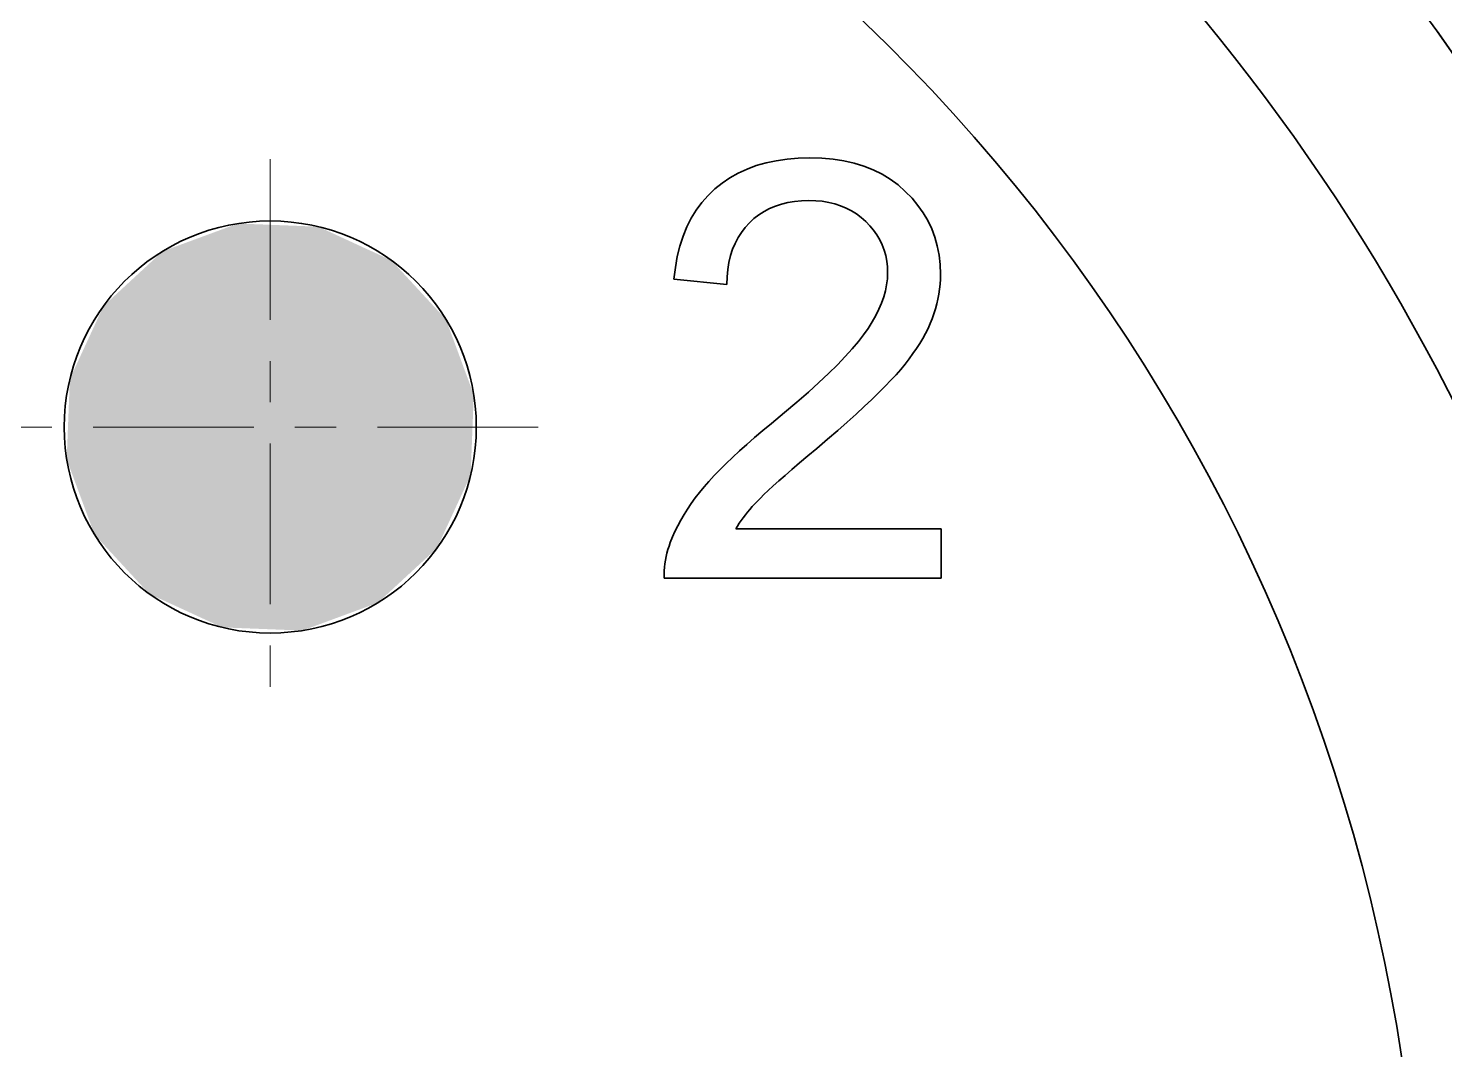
# Model space of a CAD drawing. Extents: x 23 to 417, y 3 to 294.
# Drawn here: x 121.908 to 125.345, y 80.842 to 83.321 of the extents above; entities that cross this region are included whole.
import ezdxf

# ---------------------------------------------------------------- set-up
doc = ezdxf.new("R2010")
doc.units = 0
doc.linetypes.add('DASHDOT', pattern=[18.5, 12, -3, 0.5, -3])
doc.layers.get('0').update_dxf_attribs({"lineweight": 13})

# ---------------------------------------------------------------- blocks, each defined once
blk = doc.blocks.new('BLOCK2311')
at = {"color": 7, "linetype": 'DASHDOT', "lineweight": 13, "ltscale": 0.0325}
for p, q in [((140.9119, 15.3162), (140.9119, 14.0162)), ((141.5619, 14.6662), (140.2619, 14.6662))]:
    blk.add_line(p, q, dxfattribs=at)
blk = doc.blocks.new('BLOCK2316')
at = {"color": 7, "lineweight": 5}
for points in [[(140.6507, 15.0926), (140.8337, 15.1601), (141.2058, 15.0707), (141.0286, 15.1524)], [(140.6507, 15.0926), (140.618, 14.2617), (140.418, 14.588), (140.4856, 14.405)], [(140.6507, 15.0926), (140.418, 14.588), (140.5074, 14.9601), (140.4257, 14.783)], [(140.6507, 15.0926), (140.9901, 14.1724), (140.618, 14.2617), (140.7952, 14.18)], [(140.6507, 15.0926), (141.2058, 15.0707), (141.4057, 14.7445), (141.3382, 14.9275)], [(140.6507, 15.0926), (141.4057, 14.7445), (141.3164, 14.3723), (141.3981, 14.5495)], [(140.6507, 15.0926), (141.3164, 14.3723), (140.9901, 14.1724), (141.1731, 14.2399)]]:
    blk.add_solid(points, dxfattribs=at)

msp = doc.modelspace()

# ---------------------------------------------------------------- linework, layer by layer
at = {"color": 7, "lineweight": 35, "ltscale": 0.000615473}
msp.add_line((123.6746, 82.9874), (123.6983, 82.9941), dxfattribs=at)
at = {"color": 7, "lineweight": 35, "ltscale": 0.000635105}
msp.add_line((123.6983, 82.9941), (123.7231, 82.9994), dxfattribs=at)
at = {"color": 7, "lineweight": 35, "ltscale": 0.000657072}
msp.add_line((123.7231, 82.9994), (123.7492, 83.0031), dxfattribs=at)
at = {"color": 7, "lineweight": 35, "ltscale": 0.000682537}
msp.add_line((123.7492, 83.0031), (123.7764, 83.0054), dxfattribs=at)
at = {"color": 7, "lineweight": 35, "ltscale": 0.000709894}
msp.add_line((123.7764, 83.0054), (123.8047, 83.0062), dxfattribs=at)
at = {"color": 7, "lineweight": 35, "ltscale": 0.000716132}
msp.add_line((123.8047, 83.0062), (123.8334, 83.0054), dxfattribs=at)
at = {"color": 7, "lineweight": 35, "ltscale": 0.000687938}
msp.add_line((123.8334, 83.0054), (123.8608, 83.0029), dxfattribs=at)
at = {"color": 7, "lineweight": 35, "ltscale": 0.000662815}
msp.add_line((123.8608, 83.0029), (123.887, 82.9989), dxfattribs=at)
at = {"color": 7, "lineweight": 35, "ltscale": 0.00064029}
msp.add_line((123.887, 82.9989), (123.912, 82.9932), dxfattribs=at)
at = {"color": 7, "lineweight": 35, "ltscale": 0.000621456}
msp.add_line((123.912, 82.9932), (123.9357, 82.9859), dxfattribs=at)
at = {"color": 7, "lineweight": 35, "ltscale": 0.000571784}
msp.add_line((123.5917, 82.9452), (123.6107, 82.958), dxfattribs=at)
at = {"color": 7, "lineweight": 35, "ltscale": 0.00057679}
msp.add_line((123.6107, 82.958), (123.6308, 82.9693), dxfattribs=at)
at = {"color": 7, "lineweight": 35, "ltscale": 0.000586191}
msp.add_line((123.6308, 82.9693), (123.6521, 82.9791), dxfattribs=at)
at = {"color": 7, "lineweight": 35, "ltscale": 0.000598872}
msp.add_line((123.6521, 82.9791), (123.6746, 82.9874), dxfattribs=at)
at = {"color": 7, "lineweight": 35, "ltscale": 0.000605778}
msp.add_line((123.9357, 82.9859), (123.9583, 82.977), dxfattribs=at)
at = {"color": 7, "lineweight": 35, "ltscale": 0.000594866}
msp.add_line((123.9583, 82.977), (123.9796, 82.9664), dxfattribs=at)
at = {"color": 7, "lineweight": 35, "ltscale": 0.000587044}
msp.add_line((123.9796, 82.9664), (123.9997, 82.9543), dxfattribs=at)
at = {"color": 7, "lineweight": 35, "ltscale": 0.000568812}
msp.add_line((123.5575, 82.9152), (123.574, 82.931), dxfattribs=at)
at = {"color": 7, "lineweight": 35, "ltscale": 0.000570099}
msp.add_line((123.574, 82.931), (123.5917, 82.9452), dxfattribs=at)
at = {"color": 7, "lineweight": 35, "ltscale": 0.000584427}
msp.add_line((123.9997, 82.9543), (124.0186, 82.9405), dxfattribs=at)
at = {"color": 7, "lineweight": 35, "ltscale": 0.00058591}
msp.add_line((124.0186, 82.9405), (124.0362, 82.9251), dxfattribs=at)
at = {"color": 7, "lineweight": 35, "ltscale": 0.000579971}
msp.add_line((124.0362, 82.9251), (124.0524, 82.9085), dxfattribs=at)
at = {"color": 7, "lineweight": 35, "ltscale": 0.000572547}
msp.add_line((123.5289, 82.8797), (123.5425, 82.8982), dxfattribs=at)
at = {"color": 7, "lineweight": 35, "ltscale": 0.000568506}
msp.add_line((123.5425, 82.8982), (123.5575, 82.9152), dxfattribs=at)
at = {"color": 7, "lineweight": 35, "ltscale": 0.000381365}
msp.add_line((123.7209, 82.8894), (123.7068, 82.8834), dxfattribs=at)
at = {"color": 7, "lineweight": 35, "ltscale": 0.00038914}
msp.add_line((123.7357, 82.8942), (123.7209, 82.8894), dxfattribs=at)
at = {"color": 7, "lineweight": 35, "ltscale": 0.000398668}
msp.add_line((123.7512, 82.898), (123.7357, 82.8942), dxfattribs=at)
at = {"color": 7, "lineweight": 35, "ltscale": 0.000410955}
msp.add_line((123.7674, 82.9007), (123.7512, 82.898), dxfattribs=at)
at = {"color": 7, "lineweight": 35, "ltscale": 0.000425535}
msp.add_line((123.7843, 82.9023), (123.7674, 82.9007), dxfattribs=at)
at = {"color": 7, "lineweight": 35, "ltscale": 0.00044166}
msp.add_line((123.802, 82.9029), (123.7843, 82.9023), dxfattribs=at)
at = {"color": 7, "lineweight": 35, "ltscale": 0.000418381}
msp.add_line((123.8187, 82.9024), (123.802, 82.9029), dxfattribs=at)
at = {"color": 7, "lineweight": 35, "ltscale": 0.000403697}
msp.add_line((123.8348, 82.9009), (123.8187, 82.9024), dxfattribs=at)
at = {"color": 7, "lineweight": 35, "ltscale": 0.000391225}
msp.add_line((123.8502, 82.8983), (123.8348, 82.9009), dxfattribs=at)
at = {"color": 7, "lineweight": 35, "ltscale": 0.000380344}
msp.add_line((123.865, 82.8948), (123.8502, 82.8983), dxfattribs=at)
at = {"color": 7, "lineweight": 35, "ltscale": 0.000371975}
msp.add_line((123.8792, 82.8902), (123.865, 82.8948), dxfattribs=at)
at = {"color": 7, "lineweight": 35, "ltscale": 0.000365588}
msp.add_line((123.8927, 82.8846), (123.8792, 82.8902), dxfattribs=at)
at = {"color": 7, "lineweight": 35, "ltscale": 0.000565498}
msp.add_line((124.0524, 82.9085), (124.0669, 82.8911), dxfattribs=at)
at = {"color": 7, "lineweight": 35, "ltscale": 0.000555491}
msp.add_line((124.0669, 82.8911), (124.0797, 82.8729), dxfattribs=at)
at = {"color": 7, "lineweight": 35, "ltscale": 0.00059259}
msp.add_line((123.5062, 82.8387), (123.5169, 82.8599), dxfattribs=at)
at = {"color": 7, "lineweight": 35, "ltscale": 0.000580292}
msp.add_line((123.5169, 82.8599), (123.5289, 82.8797), dxfattribs=at)
at = {"color": 7, "lineweight": 35, "ltscale": 0.000379641}
msp.add_line((123.669, 82.8591), (123.6578, 82.8488), dxfattribs=at)
at = {"color": 7, "lineweight": 35, "ltscale": 0.000375737}
msp.add_line((123.6809, 82.8683), (123.669, 82.8591), dxfattribs=at)
at = {"color": 7, "lineweight": 35, "ltscale": 0.000374994}
msp.add_line((123.6935, 82.8764), (123.6809, 82.8683), dxfattribs=at)
at = {"color": 7, "lineweight": 35, "ltscale": 0.000376745}
msp.add_line((123.7068, 82.8834), (123.6935, 82.8764), dxfattribs=at)
at = {"color": 7, "lineweight": 35, "ltscale": 0.000361397}
msp.add_line((123.9055, 82.8779), (123.8927, 82.8846), dxfattribs=at)
at = {"color": 7, "lineweight": 35, "ltscale": 0.000360261}
msp.add_line((123.9177, 82.8703), (123.9055, 82.8779), dxfattribs=at)
at = {"color": 7, "lineweight": 35, "ltscale": 0.000361382}
msp.add_line((123.9293, 82.8616), (123.9177, 82.8703), dxfattribs=at)
at = {"color": 7, "lineweight": 35, "ltscale": 0.000364611}
msp.add_line((123.9402, 82.852), (123.9293, 82.8616), dxfattribs=at)
at = {"color": 7, "lineweight": 35, "ltscale": 0.000548394}
msp.add_line((124.0797, 82.8729), (124.0908, 82.854), dxfattribs=at)
at = {"color": 7, "lineweight": 35, "ltscale": 0.000608828}
msp.add_line((123.497, 82.8162), (123.5062, 82.8387), dxfattribs=at)
at = {"color": 7, "lineweight": 35, "ltscale": 0.000380965}
msp.add_line((123.6383, 82.8255), (123.6302, 82.8127), dxfattribs=at)
at = {"color": 7, "lineweight": 35, "ltscale": 0.000379388}
msp.add_line((123.6475, 82.8376), (123.6383, 82.8255), dxfattribs=at)
at = {"color": 7, "lineweight": 35, "ltscale": 0.000380466}
msp.add_line((123.6578, 82.8488), (123.6475, 82.8376), dxfattribs=at)
at = {"color": 7, "lineweight": 35, "ltscale": 0.000362624}
msp.add_line((123.9503, 82.8415), (123.9402, 82.852), dxfattribs=at)
at = {"color": 7, "lineweight": 35, "ltscale": 0.000353174}
msp.add_line((123.9593, 82.8306), (123.9503, 82.8415), dxfattribs=at)
at = {"color": 7, "lineweight": 35, "ltscale": 0.000346432}
msp.add_line((123.9673, 82.8193), (123.9593, 82.8306), dxfattribs=at)
at = {"color": 7, "lineweight": 35, "ltscale": 0.000545561}
msp.add_line((124.0908, 82.854), (124.1002, 82.8343), dxfattribs=at)
at = {"color": 7, "lineweight": 35, "ltscale": 0.000547108}
msp.add_line((124.1002, 82.8343), (124.1078, 82.8138), dxfattribs=at)
at = {"color": 7, "lineweight": 35, "ltscale": 0.000651328}
msp.add_line((123.483, 82.767), (123.4893, 82.7922), dxfattribs=at)
at = {"color": 7, "lineweight": 35, "ltscale": 0.000628024}
msp.add_line((123.4893, 82.7922), (123.497, 82.8162), dxfattribs=at)
at = {"color": 7, "lineweight": 35, "ltscale": 0.000393772}
msp.add_line((123.6231, 82.7989), (123.6171, 82.7844), dxfattribs=at)
at = {"color": 7, "lineweight": 35, "ltscale": 0.000385856}
msp.add_line((123.6302, 82.8127), (123.6231, 82.7989), dxfattribs=at)
at = {"color": 7, "lineweight": 35, "ltscale": 0.000341997}
msp.add_line((123.9742, 82.8075), (123.9673, 82.8193), dxfattribs=at)
at = {"color": 7, "lineweight": 35, "ltscale": 0.000339791}
msp.add_line((123.98, 82.7952), (123.9742, 82.8075), dxfattribs=at)
at = {"color": 7, "lineweight": 35, "ltscale": 0.000339868}
msp.add_line((123.9848, 82.7825), (123.98, 82.7952), dxfattribs=at)
at = {"color": 7, "lineweight": 35, "ltscale": 0.000551924}
msp.add_line((124.1078, 82.8138), (124.1138, 82.7925), dxfattribs=at)
at = {"color": 7, "lineweight": 35, "ltscale": 0.000561268}
msp.add_line((124.1138, 82.7925), (124.118, 82.7705), dxfattribs=at)
at = {"color": 7, "lineweight": 35, "ltscale": 0.00067706}
msp.add_line((123.4782, 82.7403), (123.483, 82.767), dxfattribs=at)
at = {"color": 7, "lineweight": 35, "ltscale": 0.000431671}
msp.add_line((123.6083, 82.7528), (123.6055, 82.7357), dxfattribs=at)
at = {"color": 7, "lineweight": 35, "ltscale": 0.000417194}
msp.add_line((123.6122, 82.769), (123.6083, 82.7528), dxfattribs=at)
at = {"color": 7, "lineweight": 35, "ltscale": 0.000403873}
msp.add_line((123.6171, 82.7844), (123.6122, 82.769), dxfattribs=at)
at = {"color": 7, "lineweight": 35, "ltscale": 0.000342948}
msp.add_line((123.9885, 82.7693), (123.9848, 82.7825), dxfattribs=at)
at = {"color": 7, "lineweight": 35, "ltscale": 0.000348197}
msp.add_line((123.9911, 82.7556), (123.9885, 82.7693), dxfattribs=at)
at = {"color": 7, "lineweight": 35, "ltscale": 0.000355714}
msp.add_line((123.9927, 82.7415), (123.9911, 82.7556), dxfattribs=at)
at = {"color": 7, "lineweight": 35, "ltscale": 0.000574083}
msp.add_line((124.118, 82.7705), (124.1206, 82.7477), dxfattribs=at)
at = {"color": 7, "lineweight": 35, "ltscale": 0.000704937}
msp.add_line((123.4749, 82.7123), (123.4782, 82.7403), dxfattribs=at)
at = {"color": 7, "lineweight": 35, "ltscale": 0.000468088}
msp.add_line((123.6037, 82.7178), (123.6031, 82.6991), dxfattribs=at)
at = {"color": 7, "lineweight": 35, "ltscale": 0.00044937}
msp.add_line((123.6055, 82.7357), (123.6037, 82.7178), dxfattribs=at)
at = {"color": 7, "lineweight": 35, "ltscale": 0.000364957}
msp.add_line((123.9932, 82.7269), (123.9927, 82.7415), dxfattribs=at)
at = {"color": 7, "lineweight": 35, "ltscale": 0.000356092}
msp.add_line((123.9927, 82.7126), (123.9932, 82.7269), dxfattribs=at)
at = {"color": 7, "lineweight": 35, "ltscale": 0.000589868}
msp.add_line((124.1206, 82.7477), (124.1215, 82.7241), dxfattribs=at)
at = {"color": 7, "lineweight": 35, "ltscale": 0.000304711}
msp.add_line((124.1215, 82.7241), (124.1212, 82.7119), dxfattribs=at)
at = {"color": 7, "lineweight": 35, "ltscale": 0.003222}
msp.add_line((123.6031, 82.6991), (123.4749, 82.7123), dxfattribs=at)
at = {"color": 7, "lineweight": 35, "ltscale": 0.000382414}
msp.add_line((123.9839, 82.6689), (123.988, 82.6837), dxfattribs=at)
at = {"color": 7, "lineweight": 35, "ltscale": 0.000371529}
msp.add_line((123.988, 82.6837), (123.9909, 82.6982), dxfattribs=at)
at = {"color": 7, "lineweight": 35, "ltscale": 0.000362698}
msp.add_line((123.9909, 82.6982), (123.9927, 82.7126), dxfattribs=at)
at = {"color": 7, "lineweight": 35, "ltscale": 0.000304313}
msp.add_line((124.1192, 82.6877), (124.1175, 82.6756), dxfattribs=at)
at = {"color": 7, "lineweight": 35, "ltscale": 0.000304274}
msp.add_line((124.1205, 82.6998), (124.1192, 82.6877), dxfattribs=at)
at = {"color": 7, "lineweight": 35, "ltscale": 0.000303644}
msp.add_line((124.1212, 82.7119), (124.1205, 82.6998), dxfattribs=at)
at = {"color": 7, "lineweight": 35, "ltscale": 0.00040968}
msp.add_line((123.9723, 82.6389), (123.9787, 82.654), dxfattribs=at)
at = {"color": 7, "lineweight": 35, "ltscale": 0.000395187}
msp.add_line((123.9787, 82.654), (123.9839, 82.6689), dxfattribs=at)
at = {"color": 7, "lineweight": 35, "ltscale": 0.000308854}
msp.add_line((124.1125, 82.6517), (124.1092, 82.6397), dxfattribs=at)
at = {"color": 7, "lineweight": 35, "ltscale": 0.000306976}
msp.add_line((124.1152, 82.6636), (124.1125, 82.6517), dxfattribs=at)
at = {"color": 7, "lineweight": 35, "ltscale": 0.00030559}
msp.add_line((124.1175, 82.6756), (124.1152, 82.6636), dxfattribs=at)
at = {"color": 7, "lineweight": 35, "ltscale": 0.000443435}
msp.add_line((123.956, 82.6082), (123.9647, 82.6237), dxfattribs=at)
at = {"color": 7, "lineweight": 35, "ltscale": 0.000426042}
msp.add_line((123.9647, 82.6237), (123.9723, 82.6389), dxfattribs=at)
at = {"color": 7, "lineweight": 35, "ltscale": 0.000317894}
msp.add_line((124.1013, 82.616), (124.0965, 82.6042), dxfattribs=at)
at = {"color": 7, "lineweight": 35, "ltscale": 0.000314444}
msp.add_line((124.1055, 82.6278), (124.1013, 82.616), dxfattribs=at)
at = {"color": 7, "lineweight": 35, "ltscale": 0.000311705}
msp.add_line((124.1092, 82.6397), (124.1055, 82.6278), dxfattribs=at)
at = {"color": 7, "lineweight": 35, "ltscale": 0.000481717}
msp.add_line((123.935, 82.5768), (123.9461, 82.5926), dxfattribs=at)
at = {"color": 7, "lineweight": 35, "ltscale": 0.000462214}
msp.add_line((123.9461, 82.5926), (123.956, 82.6082), dxfattribs=at)
at = {"color": 7, "lineweight": 35, "ltscale": 0.000344834}
msp.add_line((124.0852, 82.5804), (124.0786, 82.5683), dxfattribs=at)
at = {"color": 7, "lineweight": 35, "ltscale": 0.000334529}
msp.add_line((124.0912, 82.5924), (124.0852, 82.5804), dxfattribs=at)
at = {"color": 7, "lineweight": 35, "ltscale": 0.000324564}
msp.add_line((124.0965, 82.6042), (124.0912, 82.5924), dxfattribs=at)
at = {"color": 7, "lineweight": 35, "ltscale": 0.000575297}
msp.add_line((123.9075, 82.5428), (123.9223, 82.5604), dxfattribs=at)
at = {"color": 7, "lineweight": 35, "ltscale": 0.000519396}
msp.add_line((123.9223, 82.5604), (123.935, 82.5768), dxfattribs=at)
at = {"color": 7, "lineweight": 35, "ltscale": 0.00036703}
msp.add_line((124.0713, 82.5561), (124.0633, 82.5437), dxfattribs=at)
at = {"color": 7, "lineweight": 35, "ltscale": 0.0003556}
msp.add_line((124.0786, 82.5683), (124.0713, 82.5561), dxfattribs=at)
at = {"color": 7, "lineweight": 35, "ltscale": 0.000689336}
msp.add_line((123.8713, 82.5043), (123.8904, 82.5241), dxfattribs=at)
at = {"color": 7, "lineweight": 35, "ltscale": 0.00063213}
msp.add_line((123.8904, 82.5241), (123.9075, 82.5428), dxfattribs=at)
at = {"color": 7, "lineweight": 35, "ltscale": 0.000403172}
msp.add_line((124.0454, 82.5187), (124.0355, 82.506), dxfattribs=at)
at = {"color": 7, "lineweight": 35, "ltscale": 0.000390845}
msp.add_line((124.0547, 82.5313), (124.0454, 82.5187), dxfattribs=at)
at = {"color": 7, "lineweight": 35, "ltscale": 0.000379176}
msp.add_line((124.0633, 82.5437), (124.0547, 82.5313), dxfattribs=at)
at = {"color": 7, "lineweight": 35, "ltscale": 0.000805826}
msp.add_line((123.8265, 82.4613), (123.85, 82.4834), dxfattribs=at)
at = {"color": 7, "lineweight": 35, "ltscale": 0.000746843}
msp.add_line((123.85, 82.4834), (123.8713, 82.5043), dxfattribs=at)
at = {"color": 7, "lineweight": 35, "ltscale": 0.000457587}
msp.add_line((124.0137, 82.4801), (124.0014, 82.4666), dxfattribs=at)
at = {"color": 7, "lineweight": 35, "ltscale": 0.0004289}
msp.add_line((124.0249, 82.4931), (124.0137, 82.4801), dxfattribs=at)
at = {"color": 7, "lineweight": 35, "ltscale": 0.000416277}
msp.add_line((124.0355, 82.506), (124.0249, 82.4931), dxfattribs=at)
at = {"color": 7, "lineweight": 35, "ltscale": 0.000863747}
msp.add_line((123.8009, 82.4381), (123.8265, 82.4613), dxfattribs=at)
at = {"color": 7, "lineweight": 35, "ltscale": 0.000545354}
msp.add_line((123.9875, 82.4521), (123.9721, 82.4367), dxfattribs=at)
at = {"color": 7, "lineweight": 35, "ltscale": 0.000501374}
msp.add_line((124.0014, 82.4666), (123.9875, 82.4521), dxfattribs=at)
at = {"color": 7, "lineweight": 35, "ltscale": 0.000982069}
msp.add_line((123.7432, 82.3882), (123.7731, 82.4137), dxfattribs=at)
at = {"color": 7, "lineweight": 35, "ltscale": 0.000923095}
msp.add_line((123.7731, 82.4137), (123.8009, 82.4381), dxfattribs=at)
at = {"color": 7, "lineweight": 35, "ltscale": 0.000634198}
msp.add_line((123.9551, 82.4203), (123.9367, 82.4029), dxfattribs=at)
at = {"color": 7, "lineweight": 35, "ltscale": 0.000590108}
msp.add_line((123.9721, 82.4367), (123.9551, 82.4203), dxfattribs=at)
at = {"color": 7, "lineweight": 35, "ltscale": 0.001041}
msp.add_line((123.7112, 82.3616), (123.7432, 82.3882), dxfattribs=at)
at = {"color": 7, "lineweight": 35, "ltscale": 0.00072319}
msp.add_line((123.9167, 82.3845), (123.8952, 82.3652), dxfattribs=at)
at = {"color": 7, "lineweight": 35, "ltscale": 0.000678613}
msp.add_line((123.9367, 82.4029), (123.9167, 82.3845), dxfattribs=at)
at = {"color": 7, "lineweight": 35, "ltscale": 0.000650296}
msp.add_line((123.6705, 82.3275), (123.6903, 82.3444), dxfattribs=at)
at = {"color": 7, "lineweight": 35, "ltscale": 0.000676864}
msp.add_line((123.6903, 82.3444), (123.7112, 82.3616), dxfattribs=at)
at = {"color": 7, "lineweight": 35, "ltscale": 0.000813015}
msp.add_line((123.8721, 82.3449), (123.8475, 82.3236), dxfattribs=at)
at = {"color": 7, "lineweight": 35, "ltscale": 0.000768356}
msp.add_line((123.8952, 82.3652), (123.8721, 82.3449), dxfattribs=at)
at = {"color": 7, "lineweight": 35, "ltscale": 0.000599124}
msp.add_line((123.6338, 82.2951), (123.6517, 82.3111), dxfattribs=at)
at = {"color": 7, "lineweight": 35, "ltscale": 0.000624658}
msp.add_line((123.6517, 82.3111), (123.6705, 82.3275), dxfattribs=at)
at = {"color": 7, "lineweight": 35, "ltscale": 0.000857787}
msp.add_line((123.8475, 82.3236), (123.8214, 82.3013), dxfattribs=at)
at = {"color": 7, "lineweight": 35, "ltscale": 0.000547947}
msp.add_line((123.6012, 82.2643), (123.617, 82.2795), dxfattribs=at)
at = {"color": 7, "lineweight": 35, "ltscale": 0.000573754}
msp.add_line((123.617, 82.2795), (123.6338, 82.2951), dxfattribs=at)
at = {"color": 7, "lineweight": 35, "ltscale": 0.000657428}
msp.add_line((123.7997, 82.2831), (123.7797, 82.2661), dxfattribs=at)
at = {"color": 7, "lineweight": 35, "ltscale": 0.000708007}
msp.add_line((123.8214, 82.3013), (123.7997, 82.2831), dxfattribs=at)
at = {"color": 7, "lineweight": 35, "ltscale": 0.000497755}
msp.add_line((123.5726, 82.2352), (123.5864, 82.2496), dxfattribs=at)
at = {"color": 7, "lineweight": 35, "ltscale": 0.000522634}
msp.add_line((123.5864, 82.2496), (123.6012, 82.2643), dxfattribs=at)
at = {"color": 7, "lineweight": 35, "ltscale": 0.000506944}
msp.add_line((123.7444, 82.2356), (123.7292, 82.2222), dxfattribs=at)
at = {"color": 7, "lineweight": 35, "ltscale": 0.000556899}
msp.add_line((123.7612, 82.2502), (123.7444, 82.2356), dxfattribs=at)
at = {"color": 7, "lineweight": 35, "ltscale": 0.000607413}
msp.add_line((123.7797, 82.2661), (123.7612, 82.2502), dxfattribs=at)
at = {"color": 7, "lineweight": 35, "ltscale": 0.000431703}
msp.add_line((123.537, 82.1945), (123.548, 82.2078), dxfattribs=at)
at = {"color": 7, "lineweight": 35, "ltscale": 0.000448554}
msp.add_line((123.548, 82.2078), (123.5598, 82.2213), dxfattribs=at)
at = {"color": 7, "lineweight": 35, "ltscale": 0.00047318}
msp.add_line((123.5598, 82.2213), (123.5726, 82.2352), dxfattribs=at)
at = {"color": 7, "lineweight": 35, "ltscale": 0.000406544}
msp.add_line((123.7156, 82.2101), (123.7036, 82.1991), dxfattribs=at)
at = {"color": 7, "lineweight": 35, "ltscale": 0.00045646}
msp.add_line((123.7292, 82.2222), (123.7156, 82.2101), dxfattribs=at)
at = {"color": 7, "lineweight": 35, "ltscale": 0.000406434}
msp.add_line((123.5077, 82.1542), (123.5169, 82.1677), dxfattribs=at)
at = {"color": 7, "lineweight": 35, "ltscale": 0.000414522}
msp.add_line((123.5169, 82.1677), (123.5266, 82.1811), dxfattribs=at)
at = {"color": 7, "lineweight": 35, "ltscale": 0.000423197}
msp.add_line((123.5266, 82.1811), (123.537, 82.1945), dxfattribs=at)
at = {"color": 7, "lineweight": 35, "ltscale": 0.000226441}
msp.add_line((123.671, 82.1668), (123.6649, 82.16), dxfattribs=at)
at = {"color": 7, "lineweight": 35, "ltscale": 0.000229512}
msp.add_line((123.6772, 82.1735), (123.671, 82.1668), dxfattribs=at)
at = {"color": 7, "lineweight": 35, "ltscale": 0.000256527}
msp.add_line((123.6844, 82.1808), (123.6772, 82.1735), dxfattribs=at)
at = {"color": 7, "lineweight": 35, "ltscale": 0.000306438}
msp.add_line((123.6932, 82.1893), (123.6844, 82.1808), dxfattribs=at)
at = {"color": 7, "lineweight": 35, "ltscale": 0.000356469}
msp.add_line((123.7036, 82.1991), (123.6932, 82.1893), dxfattribs=at)
at = {"color": 7, "lineweight": 35, "ltscale": 0.000391837}
msp.add_line((123.4913, 82.1272), (123.4992, 82.1407), dxfattribs=at)
at = {"color": 7, "lineweight": 35, "ltscale": 0.000399051}
msp.add_line((123.4992, 82.1407), (123.5077, 82.1542), dxfattribs=at)
at = {"color": 7, "lineweight": 35, "ltscale": 0.00020946}
msp.add_line((123.643, 82.133), (123.638, 82.1262), dxfattribs=at)
at = {"color": 7, "lineweight": 35, "ltscale": 0.000212647}
msp.add_line((123.6481, 82.1398), (123.643, 82.133), dxfattribs=at)
at = {"color": 7, "lineweight": 35, "ltscale": 0.000215403}
msp.add_line((123.6535, 82.1465), (123.6481, 82.1398), dxfattribs=at)
at = {"color": 7, "lineweight": 35, "ltscale": 0.000219643}
msp.add_line((123.6591, 82.1533), (123.6535, 82.1465), dxfattribs=at)
at = {"color": 7, "lineweight": 35, "ltscale": 0.000222293}
msp.add_line((123.6649, 82.16), (123.6591, 82.1533), dxfattribs=at)
at = {"color": 7, "lineweight": 35, "ltscale": 0.000373568}
msp.add_line((123.4713, 82.0863), (123.4773, 82.1), dxfattribs=at)
at = {"color": 7, "lineweight": 35, "ltscale": 0.0003789}
msp.add_line((123.4773, 82.1), (123.484, 82.1136), dxfattribs=at)
at = {"color": 7, "lineweight": 35, "ltscale": 0.000385306}
msp.add_line((123.484, 82.1136), (123.4913, 82.1272), dxfattribs=at)
at = {"color": 7, "lineweight": 35, "ltscale": 0.000200455}
msp.add_line((123.6288, 82.1127), (123.6246, 82.1059), dxfattribs=at)
at = {"color": 7, "lineweight": 35, "ltscale": 0.012457}
msp.add_line((123.6246, 82.1059), (124.1229, 82.1059), dxfattribs=at)
at = {"color": 7, "lineweight": 35, "ltscale": 0.000203268}
msp.add_line((123.6333, 82.1195), (123.6288, 82.1127), dxfattribs=at)
at = {"color": 7, "lineweight": 35, "ltscale": 0.000206323}
msp.add_line((123.638, 82.1262), (123.6333, 82.1195), dxfattribs=at)
at = {"color": 7, "lineweight": 35, "ltscale": 0.002997}
msp.add_line((124.1229, 82.1059), (124.1229, 81.986), dxfattribs=at)
at = {"color": 7, "lineweight": 35, "ltscale": 0.000220749}
msp.add_line((123.4602, 82.0559), (123.4628, 82.0643), dxfattribs=at)
at = {"color": 7, "lineweight": 35, "ltscale": 0.000222032}
msp.add_line((123.4628, 82.0643), (123.4658, 82.0726), dxfattribs=at)
at = {"color": 7, "lineweight": 35, "ltscale": 0.000368641}
msp.add_line((123.4658, 82.0726), (123.4713, 82.0863), dxfattribs=at)
at = {"color": 7, "lineweight": 35, "ltscale": 0.000219789}
msp.add_line((123.453, 82.0215), (123.4542, 82.0302), dxfattribs=at)
at = {"color": 7, "lineweight": 35, "ltscale": 0.000219302}
msp.add_line((123.4542, 82.0302), (123.4559, 82.0388), dxfattribs=at)
at = {"color": 7, "lineweight": 35, "ltscale": 0.000219905}
msp.add_line((123.4559, 82.0388), (123.4578, 82.0474), dxfattribs=at)
at = {"color": 7, "lineweight": 35, "ltscale": 0.000219841}
msp.add_line((123.4578, 82.0474), (123.4602, 82.0559), dxfattribs=at)
at = {"color": 7, "lineweight": 35, "ltscale": 0.00022254}
msp.add_line((123.4512, 81.995), (123.4514, 82.0039), dxfattribs=at)
at = {"color": 7, "lineweight": 35, "ltscale": 0.000224425}
msp.add_line((123.4513, 81.986), (123.4512, 81.995), dxfattribs=at)
at = {"color": 7, "lineweight": 35, "ltscale": 0.00022142}
msp.add_line((123.4514, 82.0039), (123.452, 82.0127), dxfattribs=at)
at = {"color": 7, "lineweight": 35, "ltscale": 0.000220585}
msp.add_line((123.452, 82.0127), (123.453, 82.0215), dxfattribs=at)
at = {"color": 7, "lineweight": 35, "ltscale": 0.016789}
msp.add_line((124.1229, 81.986), (123.4513, 81.986), dxfattribs=at)
at = {"color": 7, "lineweight": 35}
for centre, radius in [((120.9083, 80.1688), 5.4224), ((120.9083, 80.1688), 5.4224), ((120.9083, 80.1688), 4.9911), ((122.4953, 82.3532), 0.5)]:
    msp.add_circle(centre, radius, dxfattribs=at)
for radius, start, end in [(7.3, 27.07507, 332.92493), (7.112, 24.39575, 100.44058), (7.112, 100.44071, 335.60425), (5.4229, 36.2549, 215.5165), (4.3815, 306.5526, 436.807), (5.4229, 216.2731, 395.5317)]:
    msp.add_arc((120.9083, 80.1688), radius, start, end, dxfattribs=at)

# ---------------------------------------------------------------- block references
at = {"lineweight": 0}
for name in ['BLOCK2311', 'BLOCK2316']:
    msp.add_blockref(name, (-18.4166, 67.6869), dxfattribs=at)

doc.saveas('drawing.dxf')
